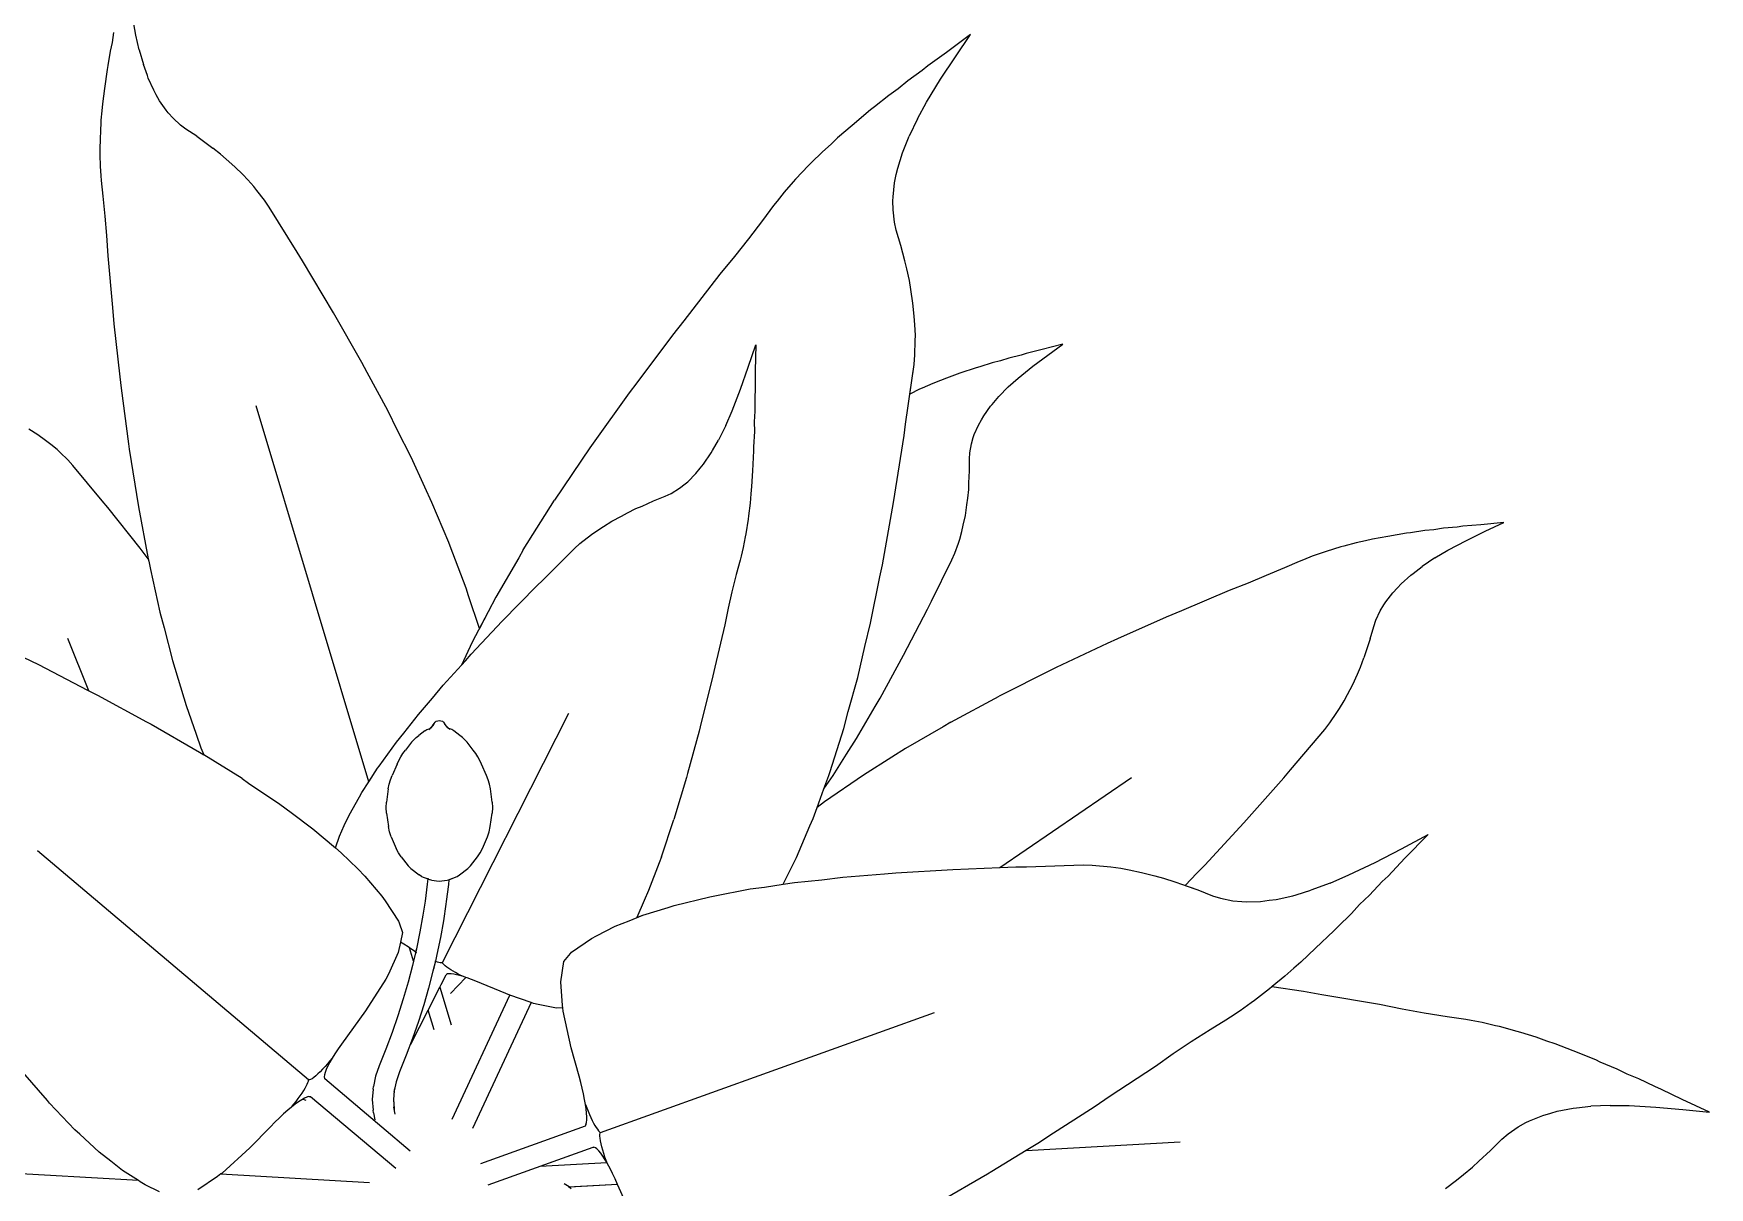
# Model space of a CAD drawing. Header units: metres. Extents: x 244.4 to 340.3, y -4.1 to 64.3.
# Drawn here: x 244.871 to 245.398, y 34.389 to 34.752 of the extents above; entities that cross this region are included whole.
import ezdxf

# ---------------------------------------------------------------- set-up
doc = ezdxf.new("R2010")
doc.units = ezdxf.units.M
doc.layers.add('Edges', color=7, linetype='Continuous')

msp = doc.modelspace()

# ---------------------------------------------------------------- linework, layer by layer
at = {"layer": 'Edges'}
for p, q in [((244.90283, 34.75136), (244.90165, 34.75784)), ((244.89585, 34.75218), (244.89535, 34.74912)), ((244.90389, 34.74673), (244.90283, 34.75136)), ((245.16555, 34.75162), (245.15795, 34.74592)), ((245.16079, 34.7446), (245.16555, 34.75162)), ((244.89474, 34.74633), (244.89403, 34.74184)), ((244.89535, 34.74912), (244.89474, 34.74633)), ((244.90389, 34.74673), (244.90523, 34.74211)), ((245.15795, 34.74592), (245.1521, 34.7417)), ((244.89378, 34.74062), (244.89293, 34.73462)), ((244.89403, 34.74184), (244.89378, 34.74062)), ((244.90646, 34.73868), (244.90523, 34.74211)), ((245.1503, 34.74023), (245.14582, 34.73702)), ((245.1521, 34.7417), (245.1503, 34.74023)), ((245.15612, 34.73752), (245.16079, 34.7446)), ((244.89293, 34.73462), (244.89232, 34.72976)), ((244.90676, 34.73786), (244.90646, 34.73868)), ((244.90846, 34.73411), (244.90676, 34.73786)), ((245.14274, 34.73451), (245.13982, 34.7324)), ((245.14582, 34.73702), (245.14274, 34.73451)), ((245.15173, 34.73032), (245.15612, 34.73752)), ((244.89232, 34.72976), (244.89215, 34.72751)), ((244.90926, 34.73264), (244.90846, 34.73411)), ((244.91033, 34.73075), (244.90926, 34.73264)), ((244.91239, 34.72776), (244.91033, 34.73075)), ((245.13982, 34.7324), (245.13536, 34.72877)), ((245.14884, 34.72506), (245.15173, 34.73032)), ((244.89185, 34.72458), (244.89167, 34.72052)), ((244.89215, 34.72751), (244.89185, 34.72458)), ((244.91306, 34.72694), (244.91239, 34.72776)), ((244.91458, 34.72523), (244.91306, 34.72694)), ((244.91691, 34.72306), (244.91458, 34.72523)), ((245.1341, 34.72784), (245.12828, 34.72297)), ((245.13536, 34.72877), (245.1341, 34.72784)), ((245.14884, 34.72506), (245.14623, 34.71961)), ((244.89159, 34.71953), (244.89151, 34.71471)), ((244.89167, 34.72052), (244.89159, 34.71953)), ((244.91857, 34.72182), (244.91691, 34.72306)), ((244.92202, 34.71956), (244.91857, 34.72182)), ((244.92202, 34.71956), (244.92712, 34.71586)), ((245.12366, 34.71902), (245.12164, 34.71709)), ((245.12828, 34.72297), (245.12366, 34.71902)), ((245.14454, 34.71539), (245.14623, 34.71961)), ((244.89151, 34.71471), (244.89156, 34.71371)), ((244.89156, 34.71371), (244.89163, 34.71011)), ((244.92953, 34.71393), (244.92712, 34.71586)), ((244.93131, 34.71237), (244.92953, 34.71393)), ((245.11893, 34.71468), (245.1154, 34.71117)), ((245.12164, 34.71709), (245.11893, 34.71468)), ((245.14264, 34.70952), (245.14415, 34.71439)), ((245.14415, 34.71439), (245.14454, 34.71539)), ((244.89163, 34.71011), (244.89187, 34.70711)), ((244.93404, 34.70994), (244.93131, 34.71237)), ((244.93649, 34.70748), (244.93404, 34.70994)), ((245.11452, 34.71035), (245.1105, 34.7061)), ((245.1154, 34.71117), (245.11452, 34.71035)), ((245.14218, 34.70751), (245.14264, 34.70952)), ((244.89187, 34.70711), (244.89196, 34.70567)), ((244.89196, 34.70567), (244.89249, 34.70072)), ((244.93812, 34.70581), (244.93649, 34.70748)), ((244.93998, 34.7037), (244.93812, 34.70581)), ((244.94092, 34.70252), (244.93998, 34.7037)), ((245.10972, 34.70518), (245.10687, 34.70195)), ((245.1105, 34.7061), (245.10972, 34.70518)), ((245.14115, 34.70048), (245.14165, 34.70489)), ((245.14165, 34.70489), (245.14218, 34.70751)), ((244.89249, 34.70072), (244.89308, 34.69445)), ((244.94331, 34.69946), (244.94092, 34.70252)), ((244.9448, 34.69727), (244.94331, 34.69946)), ((245.10358, 34.69779), (245.1001, 34.69307)), ((245.10466, 34.69912), (245.10358, 34.69779)), ((245.10687, 34.70195), (245.10466, 34.69912)), ((245.14112, 34.69918), (245.14115, 34.70048)), ((245.14116, 34.69639), (245.14112, 34.69918)), ((244.89308, 34.69445), (244.89357, 34.68832)), ((244.95359, 34.68311), (244.9448, 34.69727)), ((245.1001, 34.69307), (245.09565, 34.68725)), ((245.14162, 34.69252), (245.14116, 34.69639)), ((245.14219, 34.69004), (245.14162, 34.69252)), ((244.89357, 34.68832), (244.89399, 34.68193)), ((245.09565, 34.68725), (245.09125, 34.68171)), ((245.14366, 34.68521), (245.14219, 34.69004)), ((244.89399, 34.68193), (244.89551, 34.66568)), ((244.95534, 34.68037), (244.95359, 34.68311)), ((245.14487, 34.68036), (245.14366, 34.68521)), ((244.96509, 34.66402), (244.95534, 34.68037)), ((245.09125, 34.68171), (245.08663, 34.67611)), ((245.14554, 34.67778), (245.14487, 34.68036)), ((245.1463, 34.67413), (245.14554, 34.67778)), ((245.08663, 34.67611), (245.07533, 34.6615)), ((245.14674, 34.67132), (245.1463, 34.67413)), ((245.14743, 34.66702), (245.14674, 34.67132)), ((245.14782, 34.66292), (245.14743, 34.66702)), ((244.89551, 34.66568), (244.89594, 34.66052)), ((244.974, 34.64837), (244.96509, 34.66402)), ((245.07533, 34.6615), (245.07171, 34.65697)), ((245.14806, 34.6602), (245.14782, 34.66292)), ((244.89594, 34.66052), (244.89783, 34.64378)), ((245.07171, 34.65697), (245.06048, 34.64189)), ((245.14818, 34.65693), (245.14806, 34.6602)), ((245.14816, 34.65518), (245.14818, 34.65693)), ((245.09555, 34.64685), (245.09794, 34.65389)), ((245.09794, 34.65389), (245.09775, 34.64573)), ((245.14777, 34.64772), (245.14806, 34.65073)), ((245.14806, 34.65073), (245.14816, 34.65518)), ((245.1815, 34.65066), (245.17764, 34.64972)), ((245.18308, 34.65116), (245.1815, 34.65066)), ((245.1881, 34.65239), (245.18308, 34.65116)), ((245.18514, 34.64716), (245.18988, 34.65068)), ((245.19464, 34.6541), (245.1881, 34.65239)), ((245.18988, 34.65068), (245.19464, 34.6541)), ((244.97566, 34.64521), (244.974, 34.64837)), ((244.98212, 34.63321), (244.97566, 34.64521)), ((245.09313, 34.63991), (245.09555, 34.64685)), ((245.09775, 34.64573), (245.09775, 34.6396)), ((245.14511, 34.62896), (245.14777, 34.64772)), ((245.14645, 34.6384), (245.14777, 34.64772)), ((245.16214, 34.64493), (245.15797, 34.64345)), ((245.16734, 34.64668), (245.16214, 34.64493)), ((245.16845, 34.64697), (245.16734, 34.64668)), ((245.1724, 34.64823), (245.16845, 34.64697)), ((245.17493, 34.64887), (245.1724, 34.64823)), ((245.17764, 34.64972), (245.17493, 34.64887)), ((245.18056, 34.64345), (245.18514, 34.64716)), ((244.89783, 34.64378), (244.8982, 34.64023)), ((244.8982, 34.64023), (244.90056, 34.62268)), ((245.06048, 34.64189), (245.05808, 34.63878)), ((245.09053, 34.63316), (245.09313, 34.63991)), ((245.09775, 34.6396), (245.09763, 34.63762)), ((245.14951, 34.6399), (245.14645, 34.6384)), ((245.15033, 34.64024), (245.14951, 34.6399)), ((245.15363, 34.64173), (245.15033, 34.64024)), ((245.1561, 34.64267), (245.15363, 34.64173)), ((245.15797, 34.64345), (245.1561, 34.64267)), ((245.1774, 34.64063), (245.17441, 34.63759)), ((245.1774, 34.64063), (245.18056, 34.64345)), ((244.9762, 34.51638), (244.9407, 34.63472)), ((245.05808, 34.63878), (245.04679, 34.62291)), ((245.09763, 34.63762), (245.09766, 34.63298)), ((245.16972, 34.63156), (245.17183, 34.63454)), ((245.17183, 34.63454), (245.17232, 34.63513)), ((245.17232, 34.63513), (245.17441, 34.63759)), ((244.98524, 34.62689), (244.98212, 34.63321)), ((245.08851, 34.62848), (245.09053, 34.63316)), ((245.09766, 34.63298), (245.09749, 34.62963)), ((245.09749, 34.62963), (245.09752, 34.62662)), ((245.16803, 34.6286), (245.16897, 34.63029)), ((245.16897, 34.63029), (245.16972, 34.63156)), ((244.87196, 34.62558), (244.86916, 34.62735)), ((244.87446, 34.62374), (244.87196, 34.62558)), ((244.87613, 34.6225), (244.87446, 34.62374)), ((244.98946, 34.61853), (244.98524, 34.62689)), ((245.08435, 34.62062), (245.08625, 34.62393)), ((245.08851, 34.62848), (245.08625, 34.62393)), ((245.09752, 34.62662), (245.09729, 34.62181)), ((245.14135, 34.60425), (245.14467, 34.62533)), ((245.14467, 34.62533), (245.14511, 34.62896)), ((245.16585, 34.62277), (245.16642, 34.62474)), ((245.16642, 34.62474), (245.16672, 34.62565)), ((245.16672, 34.62565), (245.16803, 34.6286)), ((244.87804, 34.6209), (244.87613, 34.6225)), ((244.87901, 34.62), (244.87804, 34.6209)), ((244.88148, 34.61766), (244.87901, 34.62)), ((244.90056, 34.62268), (244.90077, 34.62102)), ((244.90077, 34.62102), (244.90366, 34.60286)), ((244.9938, 34.60905), (244.98946, 34.61853)), ((245.04572, 34.62145), (245.0346, 34.60496)), ((245.04679, 34.62291), (245.04572, 34.62145)), ((245.08152, 34.61638), (245.0839, 34.61985)), ((245.0839, 34.61985), (245.08435, 34.62062)), ((245.09729, 34.62051), (245.09695, 34.61423)), ((245.09729, 34.62181), (245.09729, 34.62051)), ((245.16522, 34.61801), (245.16535, 34.61992)), ((245.16535, 34.61992), (245.16585, 34.62277)), ((244.88303, 34.61595), (244.88148, 34.61766)), ((244.89221, 34.60482), (244.88303, 34.61595)), ((245.07653, 34.61081), (245.07907, 34.61338)), ((245.07907, 34.61338), (245.08047, 34.61505)), ((245.08047, 34.61505), (245.08152, 34.61638)), ((245.09695, 34.61423), (245.09665, 34.60925)), ((245.16505, 34.61043), (245.16523, 34.61419)), ((245.16523, 34.61419), (245.16522, 34.61801)), ((244.99603, 34.60429), (244.9938, 34.60905)), ((245.0713, 34.60712), (245.07395, 34.60876)), ((245.07395, 34.60876), (245.07572, 34.61013)), ((245.07572, 34.61013), (245.07653, 34.61081)), ((245.09665, 34.60925), (245.09639, 34.60697)), ((245.16469, 34.6056), (245.16496, 34.6084)), ((245.16496, 34.6084), (245.16505, 34.61043)), ((244.89404, 34.60269), (244.89221, 34.60482)), ((244.90423, 34.58985), (244.89404, 34.60269)), ((244.90366, 34.60286), (244.90674, 34.58655)), ((245.0013, 34.59171), (244.99603, 34.60429)), ((245.02477, 34.58936), (245.0346, 34.60496)), ((245.06024, 34.60233), (245.06216, 34.60316)), ((245.06216, 34.60316), (245.06576, 34.60478)), ((245.06576, 34.60478), (245.06948, 34.60623)), ((245.06948, 34.60623), (245.0713, 34.60712)), ((245.09617, 34.60404), (245.09564, 34.60002)), ((245.09639, 34.60697), (245.09617, 34.60404)), ((245.13787, 34.58467), (245.14135, 34.60425)), ((245.16391, 34.60021), (245.16439, 34.60348)), ((245.16439, 34.60348), (245.16469, 34.6056)), ((245.05001, 34.59669), (245.0527, 34.59837)), ((245.0527, 34.59837), (245.05567, 34.59997)), ((245.05567, 34.59997), (245.05762, 34.60105)), ((245.05762, 34.60105), (245.06024, 34.60233)), ((245.09555, 34.59906), (245.09483, 34.59442)), ((245.09564, 34.60002), (245.09555, 34.59906)), ((245.16326, 34.59717), (245.16391, 34.60021)), ((245.33339, 34.59796), (245.32612, 34.59725)), ((245.32751, 34.59521), (245.33339, 34.59796)), ((245.04254, 34.59131), (245.0462, 34.59417)), ((245.0462, 34.59417), (245.04824, 34.59559)), ((245.04824, 34.59559), (245.05001, 34.59669)), ((245.09463, 34.59347), (245.09401, 34.59012)), ((245.09483, 34.59442), (245.09463, 34.59347)), ((245.16171, 34.59149), (245.16213, 34.59274)), ((245.16213, 34.59274), (245.16281, 34.59514)), ((245.16281, 34.59514), (245.16326, 34.59717)), ((245.28983, 34.59218), (245.28694, 34.59157)), ((245.29202, 34.59271), (245.28983, 34.59218)), ((245.29684, 34.5936), (245.29202, 34.59271)), ((245.3028, 34.59462), (245.29684, 34.5936)), ((245.30405, 34.59475), (245.3028, 34.59462)), ((245.30854, 34.59544), (245.30405, 34.59475)), ((245.31138, 34.5957), (245.30854, 34.59544)), ((245.31445, 34.59615), (245.31138, 34.5957)), ((245.31875, 34.59652), (245.31445, 34.59615)), ((245.31579, 34.58926), (245.32161, 34.59235)), ((245.32054, 34.59678), (245.31875, 34.59652)), ((245.32612, 34.59725), (245.32054, 34.59678)), ((245.32161, 34.59235), (245.32751, 34.59521)), ((244.90674, 34.58655), (244.90423, 34.58985)), ((245.00182, 34.59049), (245.0013, 34.59171)), ((245.0068, 34.57725), (245.00182, 34.59049)), ((245.02333, 34.58685), (245.01613, 34.57448)), ((245.02477, 34.58936), (245.02333, 34.58685)), ((245.03095, 34.57984), (245.04088, 34.5898)), ((245.04088, 34.5898), (245.04254, 34.59131)), ((245.09331, 34.58735), (245.09302, 34.58606)), ((245.09401, 34.59012), (245.09331, 34.58735)), ((245.15965, 34.58617), (245.16058, 34.58828)), ((245.16058, 34.58828), (245.16171, 34.59149)), ((245.27309, 34.58739), (245.27031, 34.58625)), ((245.2765, 34.58855), (245.27309, 34.58739)), ((245.27744, 34.58889), (245.2765, 34.58855)), ((245.28205, 34.59029), (245.27744, 34.58889)), ((245.28302, 34.59052), (245.28205, 34.59029)), ((245.28694, 34.59157), (245.28302, 34.59052)), ((245.3117, 34.58684), (245.3077, 34.58416)), ((245.3117, 34.58684), (245.31579, 34.58926)), ((244.90674, 34.58655), (244.90688, 34.5858)), ((244.90688, 34.5858), (244.90747, 34.58315)), ((244.90747, 34.58315), (244.91044, 34.56971)), ((245.0918, 34.58164), (245.09043, 34.57618)), ((245.09302, 34.58606), (245.0918, 34.58164)), ((245.13703, 34.58083), (245.13787, 34.58467)), ((245.15324, 34.57324), (245.15965, 34.58617)), ((245.26441, 34.58371), (245.25861, 34.58124)), ((245.26896, 34.58572), (245.26441, 34.58371)), ((245.27031, 34.58625), (245.26896, 34.58572)), ((245.30413, 34.58141), (245.30482, 34.58194)), ((245.30482, 34.58194), (245.3077, 34.58416)), ((245.00757, 34.57489), (245.0068, 34.57725)), ((245.01816, 34.56686), (245.02902, 34.578)), ((245.02902, 34.578), (245.03095, 34.57984)), ((245.13411, 34.56632), (245.13703, 34.58083)), ((245.24695, 34.57657), (245.23194, 34.57018)), ((245.25291, 34.57891), (245.24695, 34.57657)), ((245.25861, 34.58124), (245.25291, 34.57891)), ((245.29843, 34.57584), (245.29991, 34.57745)), ((245.29991, 34.57745), (245.30106, 34.57865)), ((245.30106, 34.57865), (245.30413, 34.58141)), ((245.01095, 34.56459), (245.00757, 34.57489)), ((245.01613, 34.57448), (245.01371, 34.56983)), ((245.08925, 34.57099), (245.08818, 34.56571)), ((245.09043, 34.57618), (245.08925, 34.57099)), ((245.15204, 34.5707), (245.15324, 34.57324)), ((245.29446, 34.57012), (245.29564, 34.57208)), ((245.29564, 34.57208), (245.29621, 34.57298)), ((245.29621, 34.57298), (245.29843, 34.57584)), ((244.91044, 34.56971), (244.91171, 34.56484)), ((245.0084, 34.55654), (245.01816, 34.56686)), ((245.01371, 34.56983), (245.00868, 34.56028)), ((245.01371, 34.56983), (245.01095, 34.56459)), ((245.08818, 34.56571), (245.08502, 34.55241)), ((245.13229, 34.5589), (245.13411, 34.56632)), ((245.14448, 34.55616), (245.15204, 34.5707)), ((245.22715, 34.5682), (245.21179, 34.56131)), ((245.23194, 34.57018), (245.22715, 34.5682)), ((245.29243, 34.56528), (245.29311, 34.56723)), ((245.29311, 34.56723), (245.29446, 34.57012)), ((244.88808, 34.54499), (244.88144, 34.56141)), ((244.91171, 34.56484), (244.91437, 34.55457)), ((245.21179, 34.56131), (245.20851, 34.55989)), ((245.29133, 34.5613), (245.28935, 34.55532)), ((245.29133, 34.5613), (245.29243, 34.56528)), ((244.86738, 34.55554), (244.87222, 34.55324)), ((245.00868, 34.56028), (245.00535, 34.55309)), ((245.00657, 34.55442), (245.0084, 34.55654)), ((245.13005, 34.54916), (245.13229, 34.5589)), ((245.13708, 34.54264), (245.14448, 34.55616)), ((245.20851, 34.55989), (245.19251, 34.5523)), ((245.28825, 34.55244), (245.28935, 34.55532)), ((244.87222, 34.55324), (244.88761, 34.54522)), ((244.91437, 34.55457), (244.91866, 34.54036)), ((244.99961, 34.54679), (245.00535, 34.55309)), ((245.00535, 34.55309), (245.00657, 34.55442)), ((245.08502, 34.55241), (245.08414, 34.54829)), ((245.19099, 34.55159), (245.17458, 34.54331)), ((245.19251, 34.5523), (245.19099, 34.55159)), ((245.28582, 34.54693), (245.2873, 34.55027)), ((245.2873, 34.55027), (245.28825, 34.55244)), ((244.88761, 34.54522), (244.88808, 34.54499)), ((244.88808, 34.54499), (244.8908, 34.54364)), ((244.99623, 34.54269), (244.99961, 34.54679)), ((245.08414, 34.54829), (245.08078, 34.53504)), ((245.12708, 34.53848), (245.13005, 34.54916)), ((245.28422, 34.54385), (245.28582, 34.54693)), ((244.8908, 34.54364), (244.90624, 34.53521)), ((244.91866, 34.54036), (244.9218, 34.53137)), ((244.99178, 34.53756), (244.99623, 34.54269)), ((245.12968, 34.53002), (245.13551, 34.54003)), ((245.13551, 34.54003), (245.13708, 34.54264)), ((245.1593, 34.53507), (245.17458, 34.54331)), ((245.28084, 34.53812), (245.28168, 34.53938)), ((245.28168, 34.53938), (245.28312, 34.54179)), ((245.28312, 34.54179), (245.28422, 34.54385)), ((244.90624, 34.53521), (244.90766, 34.53448)), ((244.90766, 34.53448), (244.92285, 34.5257)), ((244.98717, 34.53164), (244.99178, 34.53756)), ((244.99621, 34.53395), (244.99671, 34.53472)), ((244.9966, 34.53445), (244.99621, 34.53395)), ((244.99671, 34.53472), (244.99702, 34.5351)), ((244.99702, 34.5351), (244.99741, 34.5354)), ((244.99741, 34.5354), (244.99787, 34.53558)), ((244.99787, 34.53558), (244.99836, 34.53564)), ((244.99836, 34.53564), (244.99886, 34.53558)), ((244.99886, 34.53558), (244.99932, 34.5354)), ((244.99932, 34.5354), (244.99971, 34.5351)), ((244.99933, 34.45948), (245.03912, 34.53791)), ((244.99971, 34.5351), (245.00001, 34.53472)), ((245.00052, 34.53395), (245.00001, 34.53472)), ((245.08078, 34.53504), (245.08015, 34.53231)), ((245.12567, 34.53317), (245.12708, 34.53848)), ((245.1593, 34.53507), (245.15695, 34.53369)), ((245.27702, 34.53283), (245.27866, 34.53491)), ((245.27866, 34.53491), (245.28084, 34.53812)), ((244.9218, 34.53137), (244.92333, 34.52705)), ((244.97945, 34.52128), (244.98489, 34.52884)), ((244.98489, 34.52884), (244.98717, 34.53164)), ((244.98964, 34.52881), (244.98768, 34.52632)), ((244.98964, 34.52881), (244.99033, 34.52959)), ((244.99033, 34.52959), (244.99109, 34.53031)), ((244.99109, 34.53031), (244.99192, 34.53096)), ((244.99381, 34.53237), (244.99192, 34.53096)), ((244.99381, 34.53237), (244.99443, 34.53276)), ((244.99443, 34.53276), (244.99511, 34.53306)), ((244.99505, 34.53285), (244.99556, 34.53327)), ((244.99511, 34.53306), (244.99556, 34.53327)), ((244.99556, 34.53327), (244.99558, 34.53328)), ((244.99558, 34.53328), (244.99562, 34.53333)), ((244.99562, 34.53333), (244.99614, 34.53386)), ((244.99575, 34.53337), (244.99562, 34.53333)), ((244.99575, 34.53337), (244.99564, 34.53323)), ((244.99579, 34.53342), (244.99575, 34.53337)), ((244.99614, 34.53386), (244.99579, 34.53342)), ((244.99602, 34.53357), (244.99579, 34.53342)), ((244.99614, 34.53386), (244.99621, 34.53395)), ((245.00059, 34.53386), (245.00052, 34.53395)), ((245.00111, 34.53333), (245.00059, 34.53386)), ((245.00094, 34.53342), (245.00059, 34.53386)), ((245.00094, 34.53342), (245.00071, 34.53357)), ((245.00098, 34.53337), (245.00094, 34.53342)), ((245.00109, 34.53323), (245.00098, 34.53337)), ((245.00111, 34.53333), (245.00098, 34.53337)), ((245.00115, 34.53328), (245.00111, 34.53333)), ((245.00117, 34.53327), (245.00115, 34.53328)), ((245.00162, 34.53306), (245.00117, 34.53327)), ((245.00168, 34.53285), (245.00117, 34.53327)), ((245.00229, 34.53276), (245.00162, 34.53306)), ((245.00292, 34.53237), (245.00229, 34.53276)), ((245.00481, 34.53096), (245.00292, 34.53237)), ((245.00563, 34.53031), (245.00481, 34.53096)), ((245.00639, 34.52959), (245.00563, 34.53031)), ((245.00709, 34.52881), (245.00639, 34.52959)), ((245.00905, 34.52632), (245.00709, 34.52881)), ((245.08015, 34.53231), (245.07649, 34.51895)), ((245.12136, 34.51963), (245.12567, 34.53317)), ((245.12646, 34.52499), (245.12968, 34.53002)), ((245.15695, 34.53369), (245.14506, 34.52678)), ((245.2662, 34.52015), (245.27702, 34.53283)), ((244.92285, 34.5257), (244.92421, 34.52486)), ((244.92333, 34.52705), (244.92421, 34.52486)), ((244.93631, 34.51736), (244.92421, 34.52486)), ((244.9856, 34.52307), (244.98621, 34.5242)), ((244.98621, 34.5242), (244.9869, 34.52528)), ((244.9869, 34.52528), (244.98768, 34.52632)), ((245.00982, 34.52528), (245.00905, 34.52632)), ((245.01052, 34.5242), (245.00982, 34.52528)), ((245.01113, 34.52307), (245.01052, 34.5242)), ((245.12228, 34.51828), (245.12646, 34.52499)), ((245.1408, 34.52409), (245.13182, 34.51844)), ((245.14506, 34.52678), (245.1408, 34.52409)), ((244.9762, 34.51638), (244.97894, 34.52059)), ((244.97894, 34.52059), (244.97945, 34.52128)), ((244.98302, 34.51693), (244.98353, 34.51828)), ((244.98506, 34.52189), (244.98353, 34.51828)), ((244.98506, 34.52189), (244.9856, 34.52307)), ((245.01166, 34.52189), (245.01113, 34.52307)), ((245.0132, 34.51828), (245.01166, 34.52189)), ((245.01371, 34.51693), (245.0132, 34.51828)), ((245.07649, 34.51895), (245.07618, 34.51773)), ((245.11942, 34.51411), (245.12097, 34.51833)), ((245.11942, 34.51411), (245.12228, 34.51828)), ((245.13182, 34.51844), (245.11959, 34.51003)), ((245.12097, 34.51833), (245.12136, 34.51963)), ((245.26412, 34.51764), (245.2662, 34.52015)), ((244.93631, 34.51736), (244.93835, 34.51596)), ((244.93835, 34.51596), (244.94821, 34.50932)), ((244.97321, 34.51158), (244.97399, 34.51297)), ((244.97399, 34.51297), (244.9762, 34.51638)), ((244.98227, 34.51416), (244.98171, 34.50996)), ((244.98227, 34.51416), (244.9826, 34.51556)), ((244.9826, 34.51556), (244.98302, 34.51693)), ((245.01412, 34.51556), (245.01371, 34.51693)), ((245.01445, 34.51416), (245.01412, 34.51556)), ((245.01502, 34.50996), (245.01445, 34.51416)), ((245.07618, 34.51773), (245.0722, 34.5045)), ((245.11729, 34.5083), (245.11942, 34.51411)), ((245.17482, 34.4894), (245.21619, 34.51772)), ((245.25151, 34.50339), (245.26412, 34.51764)), ((244.94821, 34.50932), (244.95168, 34.50669)), ((244.97, 34.50588), (244.97321, 34.51158)), ((244.98163, 34.5082), (244.98171, 34.50996)), ((244.98178, 34.50644), (244.98163, 34.5082)), ((245.01509, 34.5082), (245.01495, 34.50644)), ((245.01502, 34.50996), (245.01509, 34.5082)), ((245.11601, 34.5048), (245.11729, 34.5083)), ((245.11959, 34.51003), (245.11729, 34.5083)), ((244.95168, 34.50669), (244.95859, 34.50153)), ((244.96692, 34.4992), (244.96846, 34.50256)), ((244.96846, 34.50256), (244.97, 34.50588)), ((244.98178, 34.50644), (244.98234, 34.50225)), ((245.01439, 34.50225), (245.01495, 34.50644)), ((245.06825, 34.49268), (245.0722, 34.5045)), ((245.11075, 34.49248), (245.11501, 34.50247)), ((245.11501, 34.50247), (245.11601, 34.5048)), ((245.23931, 34.49014), (245.25151, 34.50339)), ((244.95859, 34.50153), (244.96563, 34.49555)), ((244.96563, 34.49555), (244.96692, 34.4992)), ((244.98269, 34.50059), (244.98234, 34.50225)), ((244.98325, 34.49898), (244.98269, 34.50059)), ((244.98325, 34.49898), (244.98481, 34.4953)), ((245.01191, 34.4953), (245.01348, 34.49898)), ((245.01348, 34.49898), (245.01404, 34.50059)), ((245.01404, 34.50059), (245.01439, 34.50225)), ((245.30122, 34.49528), (245.30956, 34.49972)), ((245.30956, 34.49972), (245.30228, 34.49234)), ((244.9572, 34.42247), (244.87189, 34.49457)), ((244.96563, 34.49555), (244.96749, 34.49396)), ((244.96749, 34.49396), (244.97266, 34.48889)), ((244.9855, 34.49394), (244.98481, 34.4953)), ((244.98638, 34.4927), (244.9855, 34.49394)), ((244.98638, 34.4927), (244.98858, 34.48991)), ((245.00815, 34.48991), (245.01035, 34.4927)), ((245.01035, 34.4927), (245.01122, 34.49394)), ((245.01122, 34.49394), (245.01191, 34.4953)), ((245.06825, 34.49268), (245.06755, 34.49086)), ((245.10804, 34.48705), (245.11075, 34.49248)), ((245.29293, 34.49098), (245.30122, 34.49528)), ((245.30228, 34.49234), (245.29694, 34.48668)), ((244.97266, 34.48889), (244.97493, 34.4866)), ((244.97493, 34.4866), (244.98022, 34.48034)), ((244.98944, 34.48902), (244.98858, 34.48991)), ((244.98944, 34.48902), (244.99206, 34.48707)), ((244.99278, 34.48657), (244.99206, 34.48707)), ((244.99278, 34.48657), (244.99469, 34.4858)), ((245.00126, 34.48548), (245.00395, 34.48657)), ((245.00134, 34.48552), (245.00395, 34.48657)), ((245.00395, 34.48657), (245.00467, 34.48707)), ((245.00467, 34.48707), (245.00728, 34.48902)), ((245.00728, 34.48902), (245.00815, 34.48991)), ((245.06755, 34.49086), (245.06424, 34.4821)), ((245.10656, 34.48411), (245.10804, 34.48705)), ((245.12539, 34.48636), (245.13847, 34.48737)), ((245.13847, 34.48737), (245.14201, 34.48772)), ((245.14201, 34.48772), (245.16002, 34.48876)), ((245.16002, 34.48876), (245.17482, 34.4894)), ((245.17482, 34.4894), (245.17976, 34.48961)), ((245.17976, 34.48961), (245.18315, 34.48962)), ((245.18315, 34.48962), (245.201, 34.49018)), ((245.201, 34.49018), (245.20385, 34.49013)), ((245.20385, 34.49013), (245.20973, 34.48958)), ((245.20973, 34.48958), (245.21285, 34.48912)), ((245.21285, 34.48912), (245.21544, 34.4886)), ((245.21544, 34.4886), (245.21939, 34.48781)), ((245.21939, 34.48781), (245.22352, 34.4867)), ((245.22352, 34.4867), (245.22626, 34.48599)), ((245.23307, 34.48373), (245.23681, 34.48761)), ((245.23681, 34.48761), (245.23931, 34.49014)), ((245.27872, 34.48445), (245.28465, 34.48701)), ((245.28465, 34.48701), (245.29293, 34.49098)), ((245.29694, 34.48668), (245.2951, 34.48495)), ((244.99453, 34.48407), (244.99388, 34.47879)), ((244.99469, 34.4858), (244.99453, 34.48407)), ((244.99471, 34.486), (244.99469, 34.4858)), ((244.99469, 34.4858), (244.99547, 34.48548)), ((244.9959, 34.48534), (244.99547, 34.48548)), ((244.9959, 34.48534), (244.99836, 34.48502)), ((244.99836, 34.48502), (245.00083, 34.48534)), ((245.0012, 34.48401), (245.00055, 34.47871)), ((245.00083, 34.48534), (245.00126, 34.48548)), ((245.00134, 34.48552), (245.0012, 34.48401)), ((245.06424, 34.4821), (245.06286, 34.47897)), ((245.08454, 34.48035), (245.09616, 34.4826)), ((245.09616, 34.4826), (245.1007, 34.4832)), ((245.1007, 34.4832), (245.10656, 34.48411)), ((245.10656, 34.48411), (245.11012, 34.48466)), ((245.11012, 34.48466), (245.1187, 34.48553)), ((245.1187, 34.48553), (245.12539, 34.48636)), ((245.22626, 34.48599), (245.2298, 34.4849)), ((245.2298, 34.4849), (245.2323, 34.48399)), ((245.2323, 34.48399), (245.23704, 34.48236)), ((245.23307, 34.48373), (245.23704, 34.48236)), ((245.23704, 34.48236), (245.24174, 34.48046)), ((245.26803, 34.48081), (245.27266, 34.48221)), ((245.27872, 34.48445), (245.27266, 34.48221)), ((245.2951, 34.48495), (245.29109, 34.48063)), ((244.98022, 34.48034), (244.9813, 34.47888)), ((244.9813, 34.47888), (244.98547, 34.47247)), ((244.99388, 34.47879), (244.9932, 34.47434)), ((245.00043, 34.47787), (244.99964, 34.47258)), ((245.00055, 34.47871), (245.00043, 34.47787)), ((245.06286, 34.47897), (245.06053, 34.4736)), ((245.06239, 34.47435), (245.07033, 34.47682)), ((245.07033, 34.47682), (245.07226, 34.47743)), ((245.07226, 34.47743), (245.08347, 34.48017)), ((245.08347, 34.48017), (245.08454, 34.48035)), ((245.24174, 34.48046), (245.2442, 34.47968)), ((245.2442, 34.47968), (245.24808, 34.4789)), ((245.24808, 34.4789), (245.25091, 34.47863)), ((245.25091, 34.47863), (245.25225, 34.47855)), ((245.25225, 34.47855), (245.25683, 34.47871)), ((245.25683, 34.47871), (245.25958, 34.47903)), ((245.25958, 34.47903), (245.26171, 34.47934)), ((245.26171, 34.47934), (245.26694, 34.48049)), ((245.26694, 34.48049), (245.26803, 34.48081)), ((245.28801, 34.47768), (245.28542, 34.47488)), ((245.29109, 34.48063), (245.28801, 34.47768)), ((244.98547, 34.47247), (244.9857, 34.47195)), ((244.9857, 34.47195), (244.98677, 34.46885)), ((244.9932, 34.47434), (244.99226, 34.46907)), ((244.99964, 34.47258), (244.99869, 34.46728)), ((245.04781, 34.46781), (245.05373, 34.47086)), ((245.05373, 34.47086), (245.05808, 34.47262)), ((245.05808, 34.47262), (245.06239, 34.47435)), ((245.06053, 34.4736), (245.06239, 34.47435)), ((245.28542, 34.47488), (245.28102, 34.47063)), ((244.98613, 34.46586), (244.98543, 34.4626)), ((244.98677, 34.46885), (244.98613, 34.46586)), ((244.98723, 34.46518), (244.98613, 34.46586)), ((244.99226, 34.46907), (244.99117, 34.46379)), ((244.99869, 34.46728), (244.9976, 34.46199)), ((245.04, 34.46267), (245.04624, 34.46696)), ((245.04624, 34.46696), (245.04781, 34.46781)), ((245.27989, 34.46943), (245.2741, 34.46393)), ((245.28102, 34.47063), (245.27989, 34.46943)), ((244.98543, 34.4626), (244.98238, 34.4558)), ((244.98851, 34.46436), (244.98723, 34.46518)), ((244.98897, 34.46405), (244.98851, 34.46436)), ((244.99024, 34.45983), (244.98897, 34.46405)), ((244.98971, 34.46356), (244.98897, 34.46405)), ((244.99082, 34.46278), (244.98971, 34.46356)), ((244.99117, 34.46379), (244.99024, 34.45983)), ((244.99091, 34.46271), (244.99082, 34.46278)), ((244.99117, 34.46379), (244.99091, 34.46271)), ((244.99098, 34.46265), (244.99091, 34.46271)), ((244.99124, 34.46246), (244.99111, 34.46256)), ((244.9976, 34.46199), (244.99712, 34.45983)), ((245.03752, 34.45973), (245.03961, 34.46227)), ((245.03961, 34.46227), (245.04, 34.46267)), ((245.2741, 34.46393), (245.26949, 34.45958)), ((244.98238, 34.4558), (244.98152, 34.45416)), ((244.98993, 34.45852), (244.98855, 34.45324)), ((244.99024, 34.45983), (244.98993, 34.45852)), ((244.99029, 34.45968), (244.99024, 34.45983)), ((244.99636, 34.4567), (244.99497, 34.45142)), ((244.99712, 34.45983), (244.99636, 34.4567)), ((244.99671, 34.45773), (244.99673, 34.45768)), ((244.99695, 34.45988), (244.99712, 34.45983)), ((244.99712, 34.45983), (244.99771, 34.45966)), ((244.99771, 34.45966), (244.99823, 34.45955)), ((244.99823, 34.45955), (244.99867, 34.45948)), ((244.99867, 34.45948), (244.99904, 34.45945)), ((244.99894, 34.45252), (245.00051, 34.45561)), ((244.99904, 34.45945), (244.99933, 34.45948)), ((244.99938, 34.45928), (244.99933, 34.45948)), ((244.99955, 34.45902), (244.99938, 34.45928)), ((244.99983, 34.45871), (244.99955, 34.45902)), ((245.00023, 34.45837), (244.99983, 34.45871)), ((245.00072, 34.45798), (245.00023, 34.45837)), ((245.00051, 34.45561), (245.0006, 34.45569)), ((245.00097, 34.45587), (245.0006, 34.45569)), ((245.00131, 34.45757), (245.00072, 34.45798)), ((245.00147, 34.45593), (245.00097, 34.45587)), ((245.00198, 34.45714), (245.00131, 34.45757)), ((245.00212, 34.45591), (245.00147, 34.45593)), ((245.00271, 34.4567), (245.00198, 34.45714)), ((245.00289, 34.4558), (245.00212, 34.45591)), ((245.00349, 34.45626), (245.00271, 34.4567)), ((245.0038, 34.45562), (245.00289, 34.4558)), ((245.0043, 34.45583), (245.00349, 34.45626)), ((245.00482, 34.45536), (245.0038, 34.45562)), ((245.00513, 34.45541), (245.0043, 34.45583)), ((245.00595, 34.45503), (245.00482, 34.45536)), ((245.00595, 34.45503), (245.00513, 34.45541)), ((245.00669, 34.45478), (245.00595, 34.45503)), ((245.0366, 34.45341), (245.03752, 34.45973)), ((245.2645, 34.45518), (245.26052, 34.45193)), ((245.26726, 34.4577), (245.2645, 34.45518)), ((245.26949, 34.45958), (245.26726, 34.4577)), ((244.98152, 34.45416), (244.97516, 34.44423)), ((244.98855, 34.45324), (244.98702, 34.44798)), ((244.99497, 34.45142), (244.99344, 34.44613)), ((244.99485, 34.44448), (244.99852, 34.45169)), ((244.99852, 34.45169), (244.99894, 34.45252)), ((244.99852, 34.45169), (245.00208, 34.43983)), ((245.00669, 34.45478), (245.00184, 34.44973)), ((245.00717, 34.45462), (245.00669, 34.45478)), ((245.00848, 34.45415), (245.00717, 34.45462)), ((245.00986, 34.45361), (245.00848, 34.45415)), ((245.01925, 34.44966), (245.00986, 34.45361)), ((245.02057, 34.4492), (245.01925, 34.44966)), ((245.03709, 34.44597), (245.0366, 34.45341)), ((245.2596, 34.45112), (245.25489, 34.44746)), ((245.26035, 34.45178), (245.2596, 34.45112)), ((245.26052, 34.45193), (245.26035, 34.45178)), ((245.27036, 34.45029), (245.26035, 34.45178)), ((245.27606, 34.44924), (245.27036, 34.45029)), ((244.98702, 34.44798), (244.98534, 34.44271)), ((244.9894, 34.43375), (244.99485, 34.44448)), ((244.99344, 34.44613), (244.99176, 34.44086)), ((244.99673, 34.43823), (244.99485, 34.44448)), ((245.00238, 34.41014), (245.02057, 34.4492)), ((245.02731, 34.44683), (245.00881, 34.40715)), ((245.02731, 34.44683), (245.02057, 34.4492)), ((245.02801, 34.44658), (245.02731, 34.44683)), ((245.02942, 34.44622), (245.02801, 34.44658)), ((245.03519, 34.44512), (245.02942, 34.44622)), ((245.03719, 34.44516), (245.03519, 34.44512)), ((245.03719, 34.44516), (245.03709, 34.44597)), ((245.03732, 34.44413), (245.03719, 34.44516)), ((245.25388, 34.44676), (245.25038, 34.4442)), ((245.25489, 34.44746), (245.25388, 34.44676)), ((245.29428, 34.44619), (245.27606, 34.44924)), ((245.3014, 34.44476), (245.29428, 34.44619)), ((245.30835, 34.4435), (245.3014, 34.44476)), ((244.97516, 34.44423), (244.96754, 34.43377)), ((244.98534, 34.44271), (244.98352, 34.43745)), ((244.99176, 34.44086), (244.98993, 34.43558)), ((245.03983, 34.43261), (245.03732, 34.44413)), ((245.04908, 34.40592), (245.15417, 34.44375)), ((245.24593, 34.4413), (245.24096, 34.43828)), ((245.24733, 34.44225), (245.24593, 34.4413)), ((245.25038, 34.4442), (245.24733, 34.44225)), ((245.31558, 34.44233), (245.30835, 34.4435)), ((245.3214, 34.44149), (245.31558, 34.44233)), ((245.32307, 34.44117), (245.3214, 34.44149)), ((245.32661, 34.44056), (245.32307, 34.44117)), ((245.3308, 34.43957), (245.32661, 34.44056)), ((245.33199, 34.43932), (245.3308, 34.43957)), ((245.33763, 34.43778), (245.33199, 34.43932)), ((244.98352, 34.43745), (244.98155, 34.4322)), ((244.98993, 34.43558), (244.98796, 34.43031)), ((245.23494, 34.43444), (245.22932, 34.43066)), ((245.24096, 34.43828), (245.23494, 34.43444)), ((245.33877, 34.43739), (245.33763, 34.43778)), ((245.34353, 34.43595), (245.33877, 34.43739)), ((245.34693, 34.4347), (245.34353, 34.43595)), ((245.34959, 34.43383), (245.34693, 34.4347)), ((245.35526, 34.43162), (245.34959, 34.43383)), ((244.96464, 34.42936), (244.96389, 34.42806)), ((244.96464, 34.42936), (244.96392, 34.42845)), ((244.9655, 34.43075), (244.96464, 34.42936)), ((244.96647, 34.43223), (244.9655, 34.43075)), ((244.96754, 34.43377), (244.96647, 34.43223)), ((244.98155, 34.4322), (244.97943, 34.42693)), ((244.98796, 34.43031), (244.98584, 34.42505)), ((245.04234, 34.42369), (245.03983, 34.43261)), ((245.22932, 34.43066), (245.22374, 34.42672)), ((245.3623, 34.42879), (245.35526, 34.43162)), ((245.36371, 34.42812), (245.3623, 34.42879)), ((244.87501, 34.41597), (244.86726, 34.4249)), ((244.95884, 34.42326), (244.95829, 34.42288)), ((244.95946, 34.42376), (244.95884, 34.42326)), ((244.96014, 34.42437), (244.95946, 34.42376)), ((244.96087, 34.42507), (244.96014, 34.42437)), ((244.96163, 34.42584), (244.96087, 34.42507)), ((244.9624, 34.42668), (244.96163, 34.42584)), ((244.96222, 34.42409), (244.96215, 34.42345)), ((244.96215, 34.42345), (244.96226, 34.42293)), ((244.96243, 34.42488), (244.96222, 34.42409)), ((244.96317, 34.42755), (244.9624, 34.42668)), ((244.96279, 34.42581), (244.96243, 34.42488)), ((244.96327, 34.42688), (244.96279, 34.42581)), ((244.96392, 34.42845), (244.96317, 34.42755)), ((244.96389, 34.42806), (244.96327, 34.42688)), ((244.9783, 34.42369), (244.97762, 34.42042)), ((244.97943, 34.42693), (244.9783, 34.42369)), ((244.98584, 34.42505), (244.98473, 34.42186)), ((245.04287, 34.42173), (245.04234, 34.42369)), ((245.22374, 34.42672), (245.20923, 34.41717)), ((245.36902, 34.42591), (245.36371, 34.42812)), ((245.37226, 34.42433), (245.36902, 34.42591)), ((245.37592, 34.4228), (245.37226, 34.42433)), ((244.9546, 34.41749), (244.95517, 34.41832)), ((244.95517, 34.41832), (244.95568, 34.41911)), ((244.95568, 34.41911), (244.95613, 34.41985)), ((244.95613, 34.41985), (244.9565, 34.42053)), ((244.9565, 34.42053), (244.9568, 34.42114)), ((244.9568, 34.42114), (244.95702, 34.42167)), ((244.95702, 34.42167), (244.95715, 34.42211)), ((244.95715, 34.42211), (244.9572, 34.42247)), ((244.95747, 34.42248), (244.9572, 34.42247)), ((244.95783, 34.42261), (244.95747, 34.42248)), ((244.95829, 34.42288), (244.95783, 34.42261)), ((244.96233, 34.42281), (244.96226, 34.42293)), ((244.98027, 34.40762), (244.96233, 34.42281)), ((244.97751, 34.41958), (244.97727, 34.4163)), ((244.97751, 34.41958), (244.97762, 34.42042)), ((244.98414, 34.41905), (244.98395, 34.4163)), ((244.98473, 34.42186), (244.98406, 34.41866)), ((244.98473, 34.42186), (244.98414, 34.41905)), ((244.98417, 34.4195), (244.98414, 34.41905)), ((245.04334, 34.41985), (245.04287, 34.42173)), ((245.04375, 34.41806), (245.04334, 34.41985)), ((245.0441, 34.41637), (245.04375, 34.41806)), ((245.38087, 34.42037), (245.37592, 34.4228)), ((245.38302, 34.41948), (245.38087, 34.42037)), ((245.3895, 34.41632), (245.38302, 34.41948)), ((244.87571, 34.41513), (244.87501, 34.41597)), ((244.88368, 34.40679), (244.87571, 34.41513)), ((244.95064, 34.41293), (244.94935, 34.41179)), ((244.95187, 34.41395), (244.95064, 34.41293)), ((244.95301, 34.41485), (244.95187, 34.41395)), ((244.95187, 34.41395), (244.9526, 34.41485)), ((244.9526, 34.41485), (244.95331, 34.41574)), ((244.95407, 34.41562), (244.95301, 34.41485)), ((244.95331, 34.41574), (244.95398, 34.41663)), ((244.95398, 34.41663), (244.9546, 34.41749)), ((244.95504, 34.41625), (244.95407, 34.41562)), ((244.95591, 34.41673), (244.95504, 34.41625)), ((244.95591, 34.41673), (244.9553, 34.41639)), ((244.95645, 34.41599), (244.9553, 34.41639)), ((244.95667, 34.41707), (244.95591, 34.41673)), ((244.95685, 34.41712), (244.95667, 34.41707)), ((244.95731, 34.41725), (244.95685, 34.41712)), ((244.95731, 34.41725), (244.9574, 34.41726)), ((244.9574, 34.41726), (244.95784, 34.41729)), ((244.95784, 34.41729), (244.98462, 34.39466)), ((244.97727, 34.4163), (244.97749, 34.41302)), ((244.9776, 34.41218), (244.97749, 34.41302)), ((244.98395, 34.4163), (244.98413, 34.41351)), ((244.98395, 34.4163), (244.98416, 34.4131)), ((244.98404, 34.41394), (244.98413, 34.41351)), ((244.98449, 34.41175), (244.98404, 34.41394)), ((245.04437, 34.4148), (245.0441, 34.41637)), ((245.04458, 34.41336), (245.04437, 34.4148)), ((245.04437, 34.4148), (245.04478, 34.41372)), ((245.04471, 34.41206), (245.04458, 34.41336)), ((245.04478, 34.41372), (245.0452, 34.41266)), ((245.20482, 34.41413), (245.19018, 34.40482)), ((245.20923, 34.41717), (245.20482, 34.41413)), ((245.35018, 34.41261), (245.35519, 34.41358)), ((245.35519, 34.41358), (245.35626, 34.41371)), ((245.35626, 34.41371), (245.36078, 34.41421)), ((245.36681, 34.41449), (245.36078, 34.41421)), ((245.36681, 34.41449), (245.37282, 34.41443)), ((245.37282, 34.41443), (245.38123, 34.41396)), ((245.38123, 34.41396), (245.38968, 34.41319)), ((245.39812, 34.41232), (245.3895, 34.41632)), ((245.38968, 34.41319), (245.39812, 34.41232)), ((244.94519, 34.40775), (244.93872, 34.40111)), ((244.94662, 34.40919), (244.94519, 34.40775)), ((244.94801, 34.41054), (244.94662, 34.40919)), ((244.94935, 34.41179), (244.94801, 34.41054)), ((244.9776, 34.41218), (244.97805, 34.40997)), ((244.98919, 34.40007), (244.98027, 34.40762)), ((245.04427, 34.40796), (245.01129, 34.39608)), ((245.04447, 34.40836), (245.04427, 34.40796)), ((245.04451, 34.40843), (245.04447, 34.40836)), ((245.04451, 34.40843), (245.04467, 34.40909)), ((245.04467, 34.40909), (245.04476, 34.40991)), ((245.04477, 34.41091), (245.04471, 34.41206)), ((245.04476, 34.40991), (245.04477, 34.41091)), ((245.0452, 34.41266), (245.04563, 34.41164)), ((245.04563, 34.41164), (245.04607, 34.41066)), ((245.04607, 34.41066), (245.04651, 34.40975)), ((245.04651, 34.40975), (245.04693, 34.40892)), ((245.04693, 34.40892), (245.04735, 34.40816)), ((245.04735, 34.40816), (245.04775, 34.4075)), ((245.04775, 34.4075), (245.04813, 34.40694)), ((245.33472, 34.40548), (245.33792, 34.40771)), ((245.33792, 34.40771), (245.34035, 34.40906)), ((245.34035, 34.40906), (245.34151, 34.40965)), ((245.34151, 34.40965), (245.34564, 34.4113)), ((245.34564, 34.4113), (245.3482, 34.41206)), ((245.3482, 34.41206), (245.35018, 34.41261)), ((244.88518, 34.40542), (244.88368, 34.40679)), ((244.89129, 34.39979), (244.88518, 34.40542)), ((245.04813, 34.40694), (245.04848, 34.40648)), ((245.04848, 34.40648), (245.0488, 34.40614)), ((245.0488, 34.40614), (245.04908, 34.40592)), ((245.04888, 34.40477), (245.04889, 34.4053)), ((245.04895, 34.40411), (245.04888, 34.40477)), ((245.04889, 34.4053), (245.04895, 34.40569)), ((245.04895, 34.40569), (245.04908, 34.40592)), ((245.04907, 34.40332), (245.04895, 34.40411)), ((245.04925, 34.40242), (245.04907, 34.40332)), ((245.0495, 34.40144), (245.04925, 34.40242)), ((245.18308, 34.40032), (245.23153, 34.40302)), ((245.18722, 34.40284), (245.18308, 34.40032)), ((245.19018, 34.40482), (245.18722, 34.40284)), ((245.32924, 34.40023), (245.3328, 34.40381)), ((245.3328, 34.40381), (245.33472, 34.40548)), ((244.90363, 34.39082), (244.76496, 34.39882)), ((244.89494, 34.39691), (244.89129, 34.39979)), ((244.89864, 34.39403), (244.89494, 34.39691)), ((244.93872, 34.40111), (244.92999, 34.39318)), ((245.01369, 34.38942), (245.04681, 34.40131)), ((245.03012, 34.39532), (245.04681, 34.40131)), ((245.04681, 34.40131), (245.04695, 34.40131)), ((245.04746, 34.40115), (245.04695, 34.40131)), ((245.04797, 34.40077), (245.04746, 34.40115)), ((245.04855, 34.40019), (245.04797, 34.40077)), ((245.04918, 34.39941), (245.04855, 34.40019)), ((245.04986, 34.39846), (245.04918, 34.39941)), ((245.04979, 34.4004), (245.0495, 34.40144)), ((245.05012, 34.39932), (245.04979, 34.4004)), ((245.05058, 34.39733), (245.04986, 34.39846)), ((245.0505, 34.39821), (245.05012, 34.39932)), ((245.0509, 34.39711), (245.0505, 34.39821)), ((245.05106, 34.3965), (245.05058, 34.39733)), ((245.05133, 34.39604), (245.0509, 34.39711)), ((245.18308, 34.40032), (245.1722, 34.39368)), ((245.32555, 34.39687), (245.32924, 34.40023)), ((244.90363, 34.39082), (244.89864, 34.39403)), ((244.92852, 34.39206), (244.92232, 34.38792)), ((244.92959, 34.39288), (244.92852, 34.39206)), ((244.92999, 34.39318), (244.92959, 34.39288)), ((244.92959, 34.39288), (244.97641, 34.39018)), ((245.03012, 34.39532), (245.05106, 34.3965)), ((245.05133, 34.39604), (245.05106, 34.3965)), ((245.05211, 34.39459), (245.05133, 34.39604)), ((245.0529, 34.39302), (245.05211, 34.39459)), ((245.0537, 34.39132), (245.0529, 34.39302)), ((245.17085, 34.39282), (245.15566, 34.38406)), ((245.1722, 34.39368), (245.17085, 34.39282)), ((245.31846, 34.39094), (245.32072, 34.39267)), ((245.32072, 34.39267), (245.32358, 34.39506)), ((245.32358, 34.39506), (245.32555, 34.39687)), ((244.90424, 34.39043), (244.90363, 34.39082)), ((244.90576, 34.3895), (244.90424, 34.39043)), ((244.91033, 34.38731), (244.90576, 34.3895)), ((245.03919, 34.38882), (245.0377, 34.38978)), ((245.05448, 34.38957), (245.03891, 34.3887)), ((245.03919, 34.38882), (245.03987, 34.38831)), ((245.05448, 34.38957), (245.03932, 34.38872)), ((245.05448, 34.38957), (245.0537, 34.39132)), ((245.0589, 34.37961), (245.05448, 34.38957)), ((245.31499, 34.3883), (245.31846, 34.39094))]:
    msp.add_line(p, q, dxfattribs=at)

doc.saveas('drawing.dxf')
